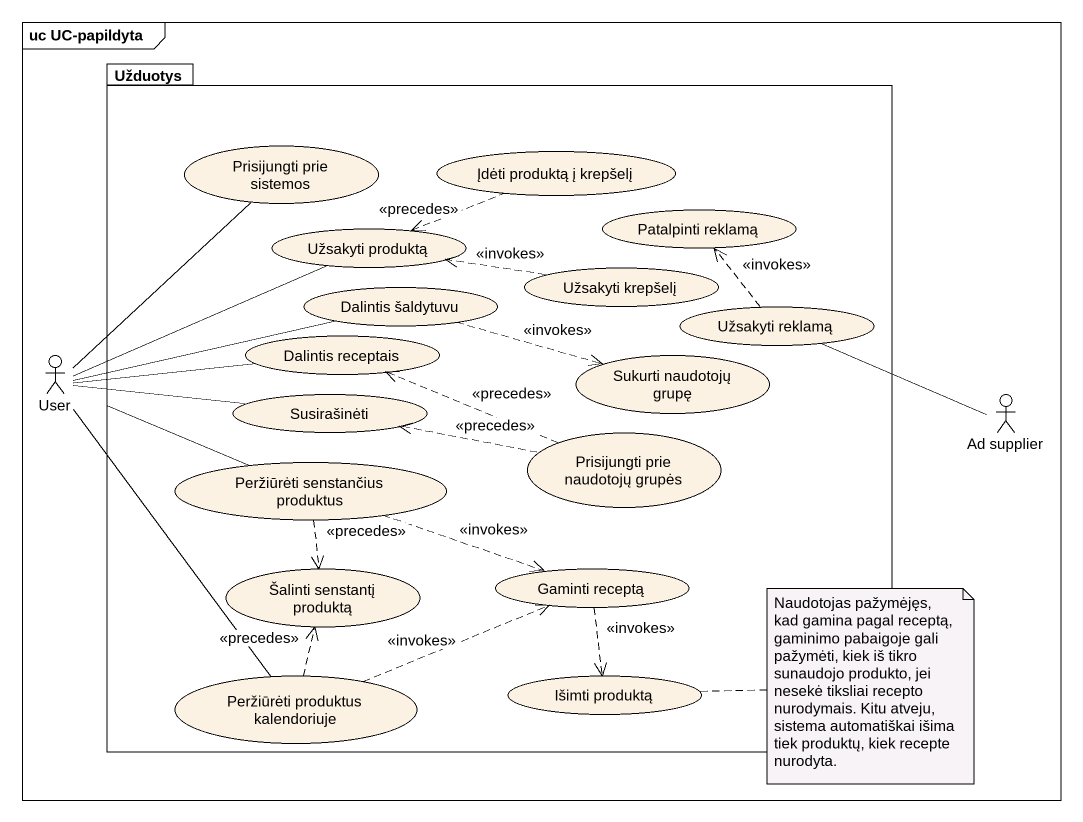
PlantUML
@startuml
mainframe uc UC-papildyta
package Užduotys {
  usecase "Prisijungti prie sistemos" as Prisijungti_prie_sistemos
  usecase "Įdėti produktą į krepšelį" as Įdėti_produktą_į_krepšelį
  usecase "Patalpinti reklamą" as Patalpinti_reklamą
  usecase "Užsakyti produktą" as Užsakyti_produktą
  usecase "Užsakyti krepšelį" as Užsakyti_krepšelį
  usecase "Dalintis receptais" as Dalintis_receptais
  usecase "Dalintis šaldytuvu" as Dalintis_šaldytuvu
  usecase "Užsakyti reklamą" as Užsakyti_reklamą
  usecase Susirašinėti
  usecase "Sukurti naudotojų grupę" as Sukurti_naudotojų_grupę
  usecase "Peržiūrėti senstančius produktus" as Peržiūrėti_senstančius
  usecase "Prisijungti prie naudotojų grupės" as Prisijungti_prie_naudotojų
  usecase "Šalinti senstantį produktą" as Šalinti_senstantį_produktą
  usecase "Gaminti receptą" as Gaminti_receptą
  usecase "Peržiūrėti produktus kalendoriuje" as Peržiūrėti_produktus
  usecase "Išimti produktą" as Išimti_produktą
}
actor User
actor "Ad supplier" as Ad_supplier
Įdėti_produktą_į_krepšelį .left.> Užsakyti_produktą : <<precedes>>
Užsakyti_produktą -left- User
Užsakyti_krepšelį .left.> Užsakyti_produktą : <<invokes>>
Dalintis_receptais -left- User
Dalintis_šaldytuvu .right.> Sukurti_naudotojų_grupę : <<invokes>>
Užsakyti_reklamą .up.> Patalpinti_reklamą : <<invokes>>
User -up- Prisijungti_prie_sistemos
User -right- Dalintis_šaldytuvu
User -right- Peržiūrėti_senstančius
User -- Peržiūrėti_produktus
Susirašinėti -left- User
Ad_supplier -left- Užsakyti_reklamą
Peržiūrėti_senstančius ..> Šalinti_senstantį_produktą : <<precedes>>
Peržiūrėti_senstančius .right.> Gaminti_receptą : <<invokes>>
Prisijungti_prie_naudotojų .left.> Dalintis_receptais : <<precedes>>
Prisijungti_prie_naudotojų .left.> Susirašinėti : <<precedes>>
Gaminti_receptą ..> Išimti_produktą : <<invokes>>
Peržiūrėti_produktus .up.> Šalinti_senstantį_produktą : <<precedes>>
Peržiūrėti_produktus .right.> Gaminti_receptą : <<invokes>>
note right of Išimti_produktą : Naudotojas pažymėjęs, kad gamina pagal receptą, gaminimo pabaigoje gali pažymėti, kiek iš tikro sunaudojo produkto, jei nesekė tiksliai recepto nurodymais. Kitu atveju, sistema automatiškai išima tiek produktų, kiek recepte nurodyta.
@enduml
